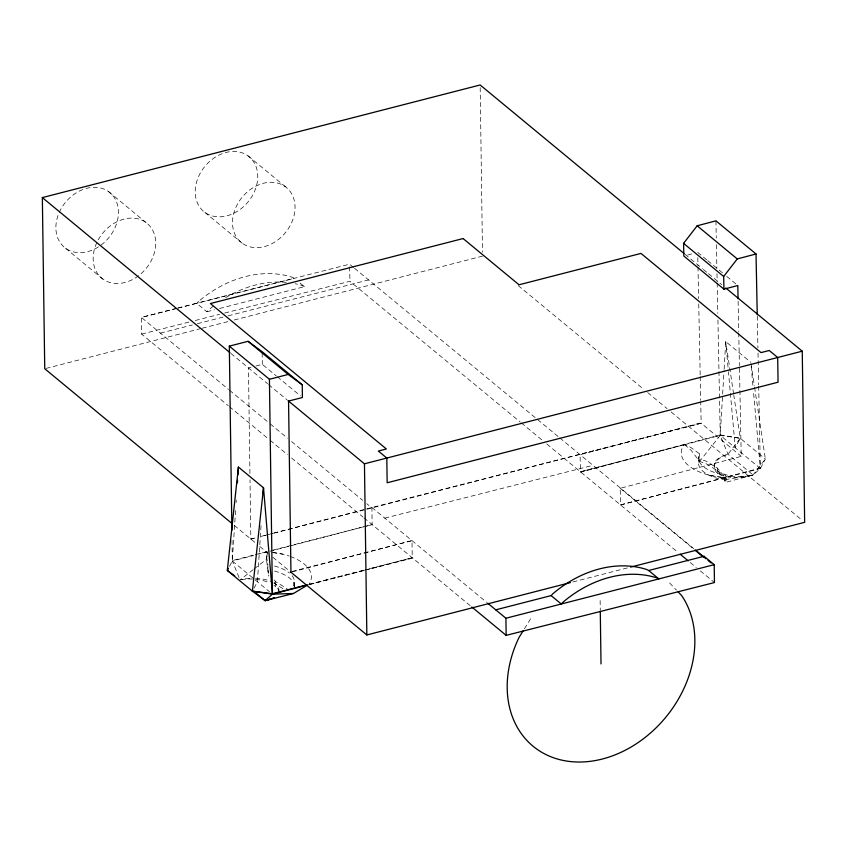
<?xml version="1.0" encoding="UTF-8"?>
<svg xmlns="http://www.w3.org/2000/svg" width="847" height="847" viewBox="0 0 847 847"><rect width="100%" height="100%" fill="white"/><g stroke="black" fill="none" stroke-linecap="round" stroke-linejoin="round"><path stroke-width="0.64" stroke-dasharray="4.24 3.18" d="M684.355 444.453L691.078 450.223L699.611 461.393L706.049 463.68L717.388 470.646L724.291 478.756L725.148 482.494L753.068 474.987L760.352 468.518L765.36 459.021L740.267 438.28L720.257 435.379L580.439 471.79L720.246 434.935L724.037 370.51M724.121 369.197L725.741 341.595L750.834 362.325M235.582 510.529L232.311 560.576L253.92 555.018M236.101 502.631L236.271 499.995M261.056 525.648L257.414 581.762L254.079 588.04M267.356 553.017L266.392 559.391L268.817 576.119M292.12 575.738A42.075 19.153 -1 0 1 294.502 582.598L293.369 585.88L295.783 585.838M698.426 462.134L699.569 458.862L706.006 461.149L717.345 468.105L724.249 476.226L725.106 479.963L718.478 478.714A42.075 19.153 -1 0 1 698.426 462.134L698.341 457.073L699.484 453.791L690.908 447.523L684.969 444.569L683.593 445.268A59.036 26.882 -1 0 0 709.828 475.389L723.941 478.004M724.947 478.057L726.154 476.66L725.021 474.902L718.394 473.642A42.075 19.153 -1 0 1 698.341 457.073M229.537 566.251L232.322 561.021L232.014 539.528M524.431 628.749L531.08 618.066M754.561 387.153L765.36 459.021L753.068 474.987A26.321 11.985 -1 0 1 717.388 470.646A26.321 11.985 -1 0 1 727.975 454.246L740.267 438.28L733.788 395.168M683.593 445.268L684.005 444.823L580.449 472.234L580.1 454.712L701.147 422.791M177.849 308.149L196.705 303.353L206.88 311.76L208.733 309.822A106.722 83.885 -50.4 0 1 213.815 305.714M253.211 569.639L240.04 579.888A26.321 11.985 -1 0 1 252.152 578.279M254.227 568.845L266.392 559.391L267.61 551.831L258.79 554.129M687.616 255.032L692.655 253.698M758.69 386.137L760.352 468.518L620.533 504.928L620.205 488.296L741.252 456.374L739.442 367.005M620.533 504.928L760.352 468.073L753.417 391.049M250.839 539.073L255.942 537.75L250.839 539.073L250.013 479.836M273.782 533.091L365.523 509.153M366.804 508.814L701.157 423.235L741.252 456.374M239.076 577.527L232.322 561.021L253.74 555.441M270.002 551.206L372.14 524.6L371.907 507.935L366.815 503.732M292.215 571.884L411.991 540.63L412.235 558.194L367.482 569.65M308.668 584.716L363.649 570.402M364.919 570.063L412.235 557.739L365.205 569.84M176.727 308.329L141.385 317.424L141.618 334.089L228.319 405.745M177.986 308.012L349.578 264.19L353.58 267.504M206.88 311.76L214.482 309.811M219.542 308.499L304.433 286.667L299.351 282.464M46.024 368.413L200.919 328.562M202.2 328.234L229.082 321.32M234.196 320.007L482.546 256.122M250.977 367.28L248.457 367.937L249.939 474.574M256.016 365.989L262.316 364.369L276.355 375.962M273.782 533.176L365.533 509.576M366.804 509.248L701.157 423.235L700.713 401.658M255.191 554.69L266.636 551.746M272.988 550.105L372.14 524.6M292.204 571.439L411.991 540.63M309.271 584.229L363.935 570.169M572.953 581.931L629.268 567.448M160.411 333.136L192.343 324.973M197.446 323.67L222.994 317.138M228.097 315.836L368.604 279.912M309.938 584.388L366.211 569.978M176.589 308.467L141.385 317.424L228.531 389.44M141.618 334.089L190.183 321.775M195.297 320.484L219.574 314.322M224.688 313.03L349.927 281.278L520.259 422.06M384.771 518.131L592.964 465.342M718.965 371.505L720.257 435.379L727.975 454.246L753.068 474.987L726.44 479.455L725.148 482.494L725.021 474.902M709.828 475.389L725.064 477.708L726.44 479.455L726.154 476.66M272.692 552.604L282.845 554.15A59.036 26.882 -1 0 1 289.187 556.077M720.246 434.935L740.267 438.28L735.26 447.777L728.441 371.738M272.575 552.255L282.845 554.15M304.433 286.667L302.548 285.693A106.722 83.885 -50.4 0 0 295.254 283.734M274.142 579.888L275.677 581.698L287.006 588.654M282.93 588.654L275.72 584.229L274.184 582.429M697.695 252.374L706.726 259.828M707.721 260.654L722.756 273.083M726.768 276.397L735.789 283.851M685.032 254.301L702.364 268.626M703.381 269.473L707.467 272.84M708.484 273.687L721.729 284.634M760.352 468.518L720.257 435.379L699.611 461.393L699.484 453.791M518.216 285.608L643.593 389.228M647.669 392.595L667.044 408.603M671.12 411.97L802.607 520.651M248.107 155.912L285.397 186.742M354.586 268.33L558.745 437.063M559.761 437.899L693.757 548.644M620.205 488.296L693.926 549.227M521.286 422.897L542.705 440.599M546.781 443.976L678.098 552.509M690.22 562.524L696.276 567.532M700.321 570.867L714.455 582.556M204.847 212.364L242.136 243.184M108.776 191.761L146.076 222.581M277.35 376.788L300.41 395.845M230.924 353.443L267.62 383.776M268.637 384.623L286.985 399.784M65.515 248.203L102.815 279.034M371.897 507.491L486.665 602.344M229.548 390.287L269.208 423.055M270.225 423.902L287.504 438.185M291.58 441.552L362.749 500.376M229.336 406.581L269.124 439.466M270.14 440.302L287.482 454.638M291.559 458.005L362.961 517.019M363.977 517.856L470.805 606.156M234.333 525.436L255.858 543.223M259.817 546.495L267.97 553.239M272.893 557.305L289.378 570.931M232.322 561.021L254.407 579.274M255.413 580.1L269.42 591.682M669.585 582.948L676.446 590.115M267.917 569.84L268.774 573.588M266.583 556.595L267.832 564.769L267.959 572.371M751.024 363.638L754.37 385.851M733.597 393.855L725.741 341.595L728.325 370.435M751.183 366.243L752.951 385.83M278.949 591.937L278.896 590.221A26.321 11.985 -1 0 0 273.888 582.927M757.271 316.1L757.917 347.81M758.023 353.104L758.668 384.813M738.118 301.278L738.722 331.516M738.753 332.829L739.42 365.682M715.927 220.845L716.266 238.028M716.403 244.635L716.88 268.425M716.996 273.708L717.155 281.638M717.176 282.962L717.79 313.348M717.928 319.965L718.944 370.181M697.801 257.657L697.97 265.577M697.992 266.9L698.637 298.61M698.743 303.893L700.183 375.232M700.204 376.555L700.691 400.335M349.631 266.826L349.927 281.278M717.345 468.105L717.43 473.177A26.405 11.509 -5.7 0 0 753.068 474.987M294.502 582.598L294.587 587.67M275.677 581.698L275.762 586.759A26.405 10.259 0.3 0 1 278.907 591.047M600.131 600.555L600.258 609.798M480.185 87.601L482.483 252.173M262.157 352.955L262.316 364.369M714.212 464.654L714.222 466.369M290.394 556.511A59.036 26.882 -1 0 1 309.081 584.271M255.572 578.31A26.321 11.985 -1 0 1 271.686 581.751M241.257 579.655A26.405 12.461 3.8 0 1 253.306 579.073M255.593 579.263A26.405 12.461 3.8 0 1 269.727 582.916M273.93 585.288A26.405 12.461 3.8 0 1 275.762 586.759M274.449 566.029A42.075 19.153 -1 0 1 289.43 573.027M274.544 571.1A42.075 19.153 -1 0 1 294.576 586.42M717.43 473.177A26.405 13.711 -2.3 0 1 727.975 454.246M225.673 297.646A106.722 83.885 -50.4 0 1 286.307 282.369M138.633 275.709A35.574 27.962 -50.4 0 1 93.181 257.509A35.574 27.962 -50.4 0 1 140.168 219.489A35.574 27.962 -50.4 0 1 140.666 274.057M198.558 301.416L196.705 303.353L294.269 278.261L292.374 277.287A106.722 83.885 -50.4 0 0 198.558 301.416M272.501 533.43L261.035 536.416L272.501 533.504M264.444 246.593A35.574 27.962 -50.4 0 0 290.51 191.973A35.574 27.962 -50.4 0 0 236.355 206.319A35.574 27.962 -50.4 0 0 264.444 246.593M227.155 215.773A35.574 27.962 -50.4 0 0 253.211 161.152A35.574 27.962 -50.4 0 0 199.056 175.498A35.574 27.962 -50.4 0 0 227.155 215.773M87.823 251.612A35.574 27.962 -50.4 0 0 113.89 196.991A35.574 27.962 -50.4 0 0 59.735 211.337A35.574 27.962 -50.4 0 0 87.823 251.612"/><path stroke-width="1.27" d="M237.393 482.875L237.562 480.238M237.901 474.966L238.42 467.068L263.512 487.808L272.406 593.715L306.73 584.885M263.173 493.028L263.512 487.808L252.406 591.174L265.132 600.629L293.496 593.482L307.705 584.97L272.416 594.16L252.406 591.174L227.314 570.433L238.42 467.068M703.942 557.061L704.037 556.267L648.664 570.507L646.78 569.533A106.722 83.885 -50.4 0 0 552.964 593.662L551.111 595.6L495.739 609.84M704.037 556.267L714.212 564.674L714.455 582.556L506.157 635.366L471.821 606.992M228.425 568.348L227.314 570.433L234.735 575.949M523.097 630.888L519.105 637.304A106.722 83.885 -50.4 0 0 602.344 759.018A106.722 83.885 -50.4 0 0 681.602 595.505L678.172 591.915M738.065 298.652L737.801 285.513L723.931 289.166L683.836 256.027L683.582 243.364L697.166 225.789L715.927 220.845L756.022 253.984L757.25 314.777M723.931 289.166L723.677 276.503L737.261 258.928L756.022 253.984M293.496 593.482L272.416 594.16L265.132 600.629L256.09 593.154M232.3 523.753L44.743 368.741L42.35 197.595L480.154 84.975L684.016 253.465M231.887 530.317L229.315 346.137L248.076 341.309L262.136 351.685L302.241 384.824L302.411 397.508L288.552 401.076L290.945 572.212M229.315 346.137L269.42 379.276L288.181 374.448L302.241 384.824M288.012 400.62L364.454 463.807L802.257 351.187L804.65 522.334L630.549 567.119M290.394 571.767L366.846 634.954L570.391 582.598M487.671 603.17L505.913 618.246L714.212 564.674M252.406 591.174L272.406 593.715M697.166 225.789L737.261 258.928M683.582 243.364L723.677 276.503M725.815 288.001L802.257 351.187M695.8 550.328L705.975 558.745M708.007 560.428L711.057 562.948M694.932 550.052L703.01 556.733M680.12 554.182L688.198 560.852M648.664 570.507L658.839 578.914L656.944 577.94A106.722 83.885 -50.4 0 0 563.139 602.069L561.286 604.006L551.111 595.6M248.076 341.309L288.181 374.448M42.35 197.595L229.908 352.606M600.279 611.121L601.021 663.942M505.913 618.246L506.157 635.366M364.454 463.807L366.846 634.954M269.42 379.276L272.416 594.16M270.691 598.713A26.321 11.985 -1 0 1 265.132 600.629A26.405 10.259 0.3 0 0 274.1 597.569M463.087 238.547L210.405 303.544L386.38 448.984L378.334 451.049L386.814 458.058L387.153 482.779L778.054 382.219L777.705 357.508L769.235 350.499L761.019 352.606L640.988 253.412L519.031 284.783L463.087 238.547"/></g></svg>
